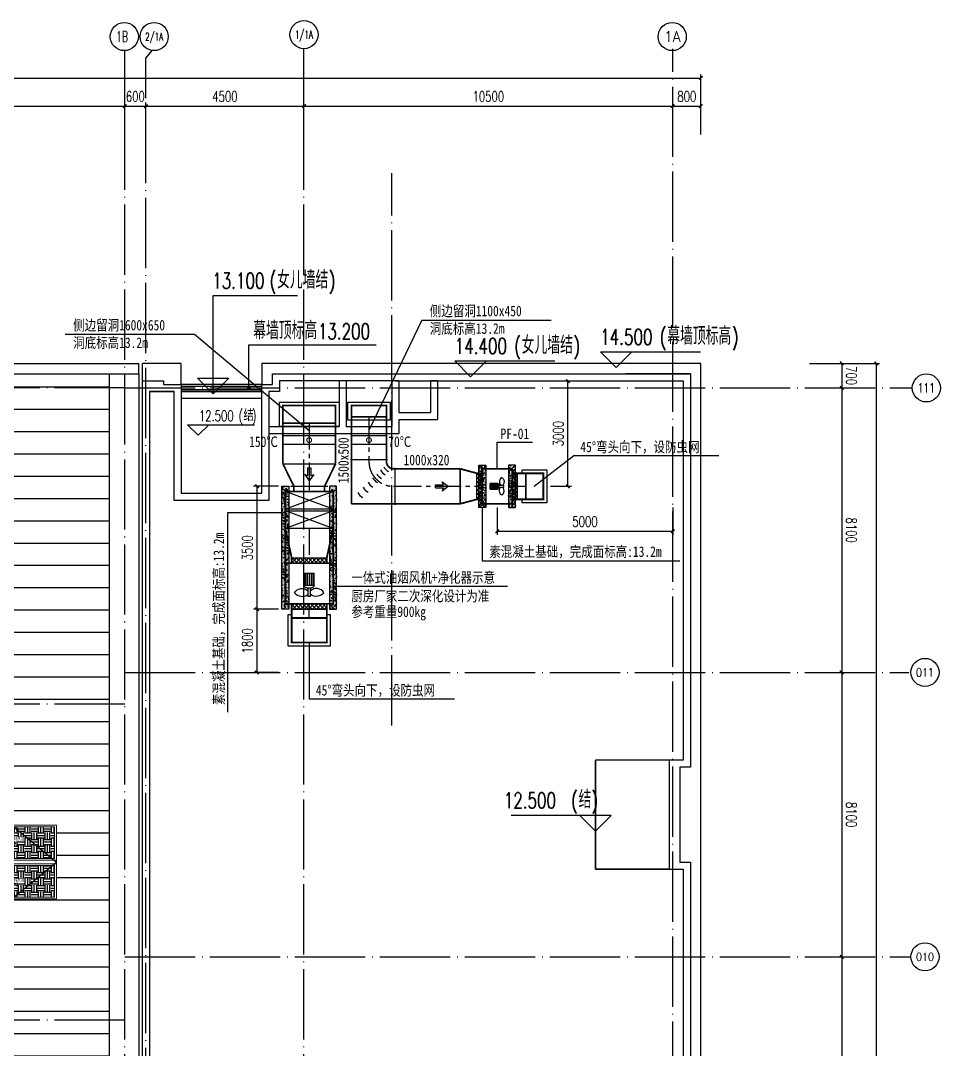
# Model space of a CAD drawing. Extents: x -555607 to 460190, y 498714 to 1664455.
# Drawn here: x 352578 to 378765, y 812984 to 842282 of the extents above; entities that cross this region are included whole.
import ezdxf
from ezdxf.enums import TextEntityAlignment as Align

# ---------------------------------------------------------------- set-up
doc = ezdxf.new("R2010")
doc.units = 0
doc.header["$LTSCALE"] = 1000
doc.header["$MEASUREMENT"] = 0
for name, pattern in [('CENTER2', [1.125, 0.75, -0.125, 0.125, -0.125]), ('DOTE', [2.42, 2, -0.2, 0.02, -0.2]), ('HIDDEN', [9.525, 6.35, -3.175])]:
    doc.linetypes.add(name, pattern=pattern)
doc.layers.get('Defpoints').update_dxf_attribs({"color": 210})
for name, color, linetype in [('A-AXIS-D', 1, 'Continuous'), ('A-AXIS-DOTE', 14, 'DOTE'), ('A-AXIS-SYMB', 3, 'Continuous'), ('A-DRAIN', 142, 'Continuous'), ('A-HATCH-2', 251, 'Continuous'), ('A-LIN-V', 9, 'Continuous'), ('A-SFCE', 30, 'Continuous'), ('A-WINDOW', 8, 'Continuous'), ('AS-COLN', 6, 'Continuous'), ('AS-WALL', 40, 'Continuous'), ('DUCT-暖通风中心线', 5, 'CENTER2'), ('DUCT-暖通风法兰', 2, 'Continuous'), ('DUCT-暖通风管', 7, 'Continuous'), ('DUCT-暖通风管端线', 2, 'Continuous'), ('SPACE', 7, 'Continuous'), ('SPACE_HATCH', 8, 'Continuous'), ('TH_DIM', 3, 'Continuous'), ('参考线', 8, 'Continuous'), ('外框', 1, 'HIDDEN'), ('暖通', 7, 'Continuous')]:
    doc.layers.add(name, color=color, linetype=linetype)
doc.layers.add('成型线', color=3, linetype='Continuous', lineweight=18)
doc.styles.add('-黑体', font='simhei.ttf', dxfattribs={"width": 0.8})
doc.styles.add('_TCH_AXIS', font='COMPLEX', dxfattribs={"bigfont": 'GBCBIG'})
doc.styles.add('_TCH_DIM', font='SIMPLEX', dxfattribs={"bigfont": 'GBCBIG'})
doc.styles.add('_TCH_DIM_T3', font='SIMPLEX', dxfattribs={"width": 0.705882, "bigfont": 'GBCBIG'})
doc.styles.add('_TCH_SPACE', font='SIMPLEX', dxfattribs={"height": 5, "bigfont": 'GBCBIG'})
doc.styles.add('A-DIM_T3', font='SIMPLEX', dxfattribs={"width": 0.705882, "bigfont": 'GBCBIG'})
doc.dimstyles.new('_TCH_ARCH&&100', dxfattribs={"dimtxt": 297.5, "dimasz": 100, "dimexe": 100, "dimexo": 100, "dimgap": 126.25, "dimtad": 1, "dimdec": 0, "dimzin": 0, "dimdsep": 46, "dimtxsty": '_TCH_DIM_T3', "dimblk": 'ARCHTICK', "dimcen": 0.09, "dimclrt": 7, "dimazin": 2, "dimtfac": 1, "dimtdec": 0, "dimtix": 1, "dimtmove": 2, "dimatfit": 3, "dimfxl": 100, "dimtolj": 1, "dimtzin": 0, "dimarcsym": 0})
doc.dimstyles.new('A-DIM&&100', dxfattribs={"dimtxt": 297.5, "dimasz": 100, "dimexe": 100, "dimexo": 100, "dimgap": 126.25, "dimtad": 1, "dimdec": 0, "dimzin": 0, "dimdsep": 46, "dimtxsty": 'A-DIM_T3', "dimblk": 'ARCHTICK', "dimcen": 0.09, "dimclrt": 7, "dimazin": 2, "dimtfac": 1, "dimtdec": 0, "dimtix": 1, "dimtmove": 2, "dimatfit": 3, "dimfxl": 1, "dimtolj": 1, "dimtzin": 0, "dimarcsym": 0})
pattern_1 = [(320, (0, 0), (-18.82564, -215.178055), [22.5, -247.5]), (265, (0, 0), (225.65764, 41.6254), [18, -198]), (10.4514, (-1.57, -17.93), (206.831863, -173.552815), [19.122057, -210.342634]), (316.1842, (60, -5e-14), (-49.655704, -320.172315), [33.75, -371.25]), (6.6356, (55.86, -26.68), (292.23536, -280.39881), [28.68309, -315.5139]), (261.1842, (60, -5e-14), (292.23558, -280.39858), [27, -297]), (291, (45, -30), (-120.785667, -179.072116), [22.5, -247.5]), (236, (45, -30), (217.545014, -72.9946), [18, -198]), (341.4514, (34.93, -44.92), (96.75915, -252.06679), [19.122057, -210.342634]), (307.5, (0, 0), (99.868156, -3.6479566), [0, -195.6, 0, -201, 0, -198.75]), (277.5, (0, 0), (118.323514, -78.920861), [0, -114.6, 0, -191.1, 0, -75.75]), (237.5, (6e-14, 66.9), (-6.7664615, -160.146731), [0, -75, 0, -234, 0, -310.5]), (227.5, (8e-14, 96.9), (30.031495, -174.95585), [0, -97.5, 0, -155.4, 0, -220.5])]
pattern_2 = [(320, (162882.076, 1650445.15), (-6.2752135, -71.7260183), [7.5, -82.5]), (265, (162882.076, 1650445.15), (75.2192134, 13.8751334), [6, -66]), (10.4514, (162881.55, 1650439.17), (68.943954, -57.850938), [6.374019, -70.114211]), (316.1842, (162902.08, 1650445.15), (-16.551901, -106.724105), [11.25, -123.75]), (6.6356, (162900.7, 1650436.26), (97.411787, -93.46627), [9.561029, -105.1713]), (261.1842, (162902.08, 1650445.15), (97.41186, -93.466195), [9, -99]), (291, (162897.076, 1650435.15), (-40.261889, -59.6907052), [7.5, -82.5]), (236, (162897.076, 1650435.15), (72.5150045, -24.331533), [6, -66]), (341.4514, (162893.72, 1650430.176), (32.2530497, -84.022263), [6.374019, -70.114211]), (307.5, (162882.076, 1650445.15), (33.2893854, -1.2159855), [0, -65.2, 0, -67, 0, -66.25]), (277.5, (162882.076, 1650445.15), (39.4411712, -26.3069537), [0, -38.2, 0, -63.7, 0, -25.25]), (237.5, (162882.076, 1650467.45), (-2.2554872, -53.3822436), [0, -25, 0, -78, 0, -103.5]), (227.5, (162882.076, 1650477.45), (10.0104982, -58.318617), [0, -32.5, 0, -51.8, 0, -73.5])]
pattern_3 = [(225, (262663.62, 1118976.54), (-56.1266, 56.1266), []), (135, (262663.62, 1118976.54), (56.1266, 56.1266), [])]
pattern_4 = [(320, (157787.455, 1649845.08), (-6.2752135, -71.7260183), [7.5, -82.5]), (265, (157787.455, 1649845.08), (75.2192134, 13.8751334), [6, -66]), (10.4514, (157786.93, 1649839.104), (68.943954, -57.850938), [6.374019, -70.114211]), (316.1842, (157807.455, 1649845.08), (-16.551901, -106.724105), [11.25, -123.75]), (6.6356, (157806.08, 1649836.19), (97.411787, -93.46627), [9.561029, -105.1713]), (261.1842, (157807.45, 1649845.08), (97.41186, -93.466195), [9, -99]), (291, (157802.455, 1649835.08), (-40.261889, -59.6907052), [7.5, -82.5]), (236, (157802.455, 1649835.08), (72.5150045, -24.331533), [6, -66]), (341.4514, (157799.1, 1649830.11), (32.2530497, -84.022263), [6.374019, -70.114211]), (307.5, (157787.455, 1649845.08), (33.2893854, -1.2159855), [0, -65.2, 0, -67, 0, -66.25]), (277.5, (157787.455, 1649845.08), (39.4411712, -26.3069537), [0, -38.2, 0, -63.7, 0, -25.25]), (237.5, (157787.455, 1649867.38), (-2.2554872, -53.3822436), [0, -25, 0, -78, 0, -103.5]), (227.5, (157787.455, 1649877.38), (10.0104982, -58.318617), [0, -32.5, 0, -51.8, 0, -73.5])]
pattern_5 = [(0, (0, 0), (187.5, 187.5), [187.5, -187.5]), (0, (0, 70.31), (187.5, 187.5), [187.5, -187.5]), (0, (0, 140.62), (187.5, 187.5), [187.5, -187.5]), (90, (23.44, 164.06), (-187.5, 187.5), [187.5, -187.5]), (90, (93.75, 164.06), (-187.5, 187.5), [187.5, -187.5]), (90, (164.06, 164.06), (-187.5, 187.5), [187.5, -187.5])]

# ---------------------------------------------------------------- blocks, each defined once
blk = doc.blocks.new('_ArchTick')
at = {"color": 0, "linetype": 'ByBlock', "const_width": 0.4}
blk.add_lwpolyline([(-0.5, -0.5), (0.5, 0.5)], dxfattribs=at)
blk = doc.blocks.new('*D483')
at = {"layer": 'A-AXIS-D', "color": 0, "lineweight": -2, "transparency": 16777216}
for p, q in [((339046, 839040), (339046, 839947)), ((339046, 839847), (355546, 839847)), ((355546, 839040), (355546, 839947))]:
    blk.add_line(p, q, dxfattribs=at)
at = {"layer": 'Defpoints', "color": 0, "transparency": 16777216}
for p in [(355546, 839847), (339046, 838940), (355546, 838940)]:
    blk.add_point(p, dxfattribs=at)
at = {"layer": 'A-AXIS-D', "color": 0, "lineweight": -2, "transparency": 16777216, "xscale": 100, "yscale": 100, "zscale": 100, "rotation": 180}
blk.add_blockref('_ArchTick', (339046, 839847), dxfattribs=at)
at = {"layer": 'A-AXIS-D', "color": 0, "lineweight": -2, "transparency": 16777216, "xscale": 100, "yscale": 100, "zscale": 100}
blk.add_blockref('_ArchTick', (355546, 839847), dxfattribs=at)
at = {"layer": 'A-AXIS-D', "color": 7, "transparency": 16777216, "insert": (347296, 840122), "char_height": 297.5, "attachment_point": 5, "style": '_TCH_DIM_T3'}
blk.add_mtext('\\A1;16500', dxfattribs=at)
blk = doc.blocks.new('*D484')
at = {"layer": 'A-AXIS-D', "color": 0, "lineweight": -2, "transparency": 16777216}
for p, q in [((355546, 839040), (355546, 839947)), ((355546, 839847), (356146, 839847)), ((356146, 839040), (356146, 839947))]:
    blk.add_line(p, q, dxfattribs=at)
at = {"layer": 'Defpoints', "color": 0, "transparency": 16777216}
for p in [(356146, 839847), (355546, 838940), (356146, 838940)]:
    blk.add_point(p, dxfattribs=at)
at = {"layer": 'A-AXIS-D', "color": 0, "lineweight": -2, "transparency": 16777216, "xscale": 100, "yscale": 100, "zscale": 100, "rotation": 180}
blk.add_blockref('_ArchTick', (355546, 839847), dxfattribs=at)
at = {"layer": 'A-AXIS-D', "color": 0, "lineweight": -2, "transparency": 16777216, "xscale": 100, "yscale": 100, "zscale": 100}
blk.add_blockref('_ArchTick', (356146, 839847), dxfattribs=at)
at = {"layer": 'A-AXIS-D', "color": 7, "transparency": 16777216, "insert": (355846, 840122), "char_height": 297.5, "attachment_point": 5, "style": '_TCH_DIM_T3'}
blk.add_mtext('\\A1;600', dxfattribs=at)
blk = doc.blocks.new('*D485')
at = {"layer": 'A-AXIS-D', "color": 0, "lineweight": -2, "transparency": 16777216}
for p, q in [((356146, 839040), (356146, 839947)), ((356146, 839847), (360646, 839847)), ((360646, 839040), (360646, 839947))]:
    blk.add_line(p, q, dxfattribs=at)
at = {"layer": 'Defpoints', "color": 0, "transparency": 16777216}
for p in [(360646, 839847), (356146, 838940), (360646, 838940)]:
    blk.add_point(p, dxfattribs=at)
at = {"layer": 'A-AXIS-D', "color": 0, "lineweight": -2, "transparency": 16777216, "xscale": 100, "yscale": 100, "zscale": 100, "rotation": 180}
blk.add_blockref('_ArchTick', (356146, 839847), dxfattribs=at)
at = {"layer": 'A-AXIS-D', "color": 0, "lineweight": -2, "transparency": 16777216, "xscale": 100, "yscale": 100, "zscale": 100}
blk.add_blockref('_ArchTick', (360646, 839847), dxfattribs=at)
at = {"layer": 'A-AXIS-D', "color": 7, "transparency": 16777216, "insert": (358396, 840122), "char_height": 297.5, "attachment_point": 5, "style": '_TCH_DIM_T3'}
blk.add_mtext('\\A1;4500', dxfattribs=at)
blk = doc.blocks.new('*D486')
at = {"layer": 'A-AXIS-D', "color": 0, "lineweight": -2, "transparency": 16777216}
for p, q in [((360646, 839040), (360646, 839947)), ((360646, 839847), (371146, 839847)), ((371146, 839040), (371146, 839947))]:
    blk.add_line(p, q, dxfattribs=at)
at = {"layer": 'Defpoints', "color": 0, "transparency": 16777216}
for p in [(371146, 839847), (360646, 838940), (371146, 838940)]:
    blk.add_point(p, dxfattribs=at)
at = {"layer": 'A-AXIS-D', "color": 0, "lineweight": -2, "transparency": 16777216, "xscale": 100, "yscale": 100, "zscale": 100, "rotation": 180}
blk.add_blockref('_ArchTick', (360646, 839847), dxfattribs=at)
at = {"layer": 'A-AXIS-D', "color": 0, "lineweight": -2, "transparency": 16777216, "xscale": 100, "yscale": 100, "zscale": 100}
blk.add_blockref('_ArchTick', (371146, 839847), dxfattribs=at)
at = {"layer": 'A-AXIS-D', "color": 7, "transparency": 16777216, "insert": (365896, 840122), "char_height": 297.5, "attachment_point": 5, "style": '_TCH_DIM_T3'}
blk.add_mtext('\\A1;10500', dxfattribs=at)
blk = doc.blocks.new('*D487')
at = {"layer": 'A-AXIS-D', "color": 0, "lineweight": -2, "transparency": 16777216}
for p, q in [((371146, 839040), (371146, 839947)), ((371146, 839847), (371946, 839847)), ((371946, 839040), (371946, 839947))]:
    blk.add_line(p, q, dxfattribs=at)
at = {"layer": 'Defpoints', "color": 0, "transparency": 16777216}
for p in [(371946, 839847), (371146, 838940), (371946, 838940)]:
    blk.add_point(p, dxfattribs=at)
at = {"layer": 'A-AXIS-D', "color": 0, "lineweight": -2, "transparency": 16777216, "xscale": 100, "yscale": 100, "zscale": 100, "rotation": 180}
blk.add_blockref('_ArchTick', (371146, 839847), dxfattribs=at)
at = {"layer": 'A-AXIS-D', "color": 0, "lineweight": -2, "transparency": 16777216, "xscale": 100, "yscale": 100, "zscale": 100}
blk.add_blockref('_ArchTick', (371946, 839847), dxfattribs=at)
at = {"layer": 'A-AXIS-D', "color": 7, "transparency": 16777216, "insert": (371546, 840122), "char_height": 297.5, "attachment_point": 5, "style": '_TCH_DIM_T3'}
blk.add_mtext('\\A1;800', dxfattribs=at)
blk = doc.blocks.new('*D369')
at = {"layer": 'A-AXIS-D', "color": 0, "lineweight": -2, "transparency": 16777216}
for p, q in [((375040, 832520), (376056, 832520)), ((375956, 832520), (375956, 831820)), ((375040, 831820), (376056, 831820))]:
    blk.add_line(p, q, dxfattribs=at)
at = {"layer": 'Defpoints', "color": 0, "transparency": 16777216}
for p in [(374940, 832520), (374940, 831820), (375956, 831820)]:
    blk.add_point(p, dxfattribs=at)
at = {"layer": 'A-AXIS-D', "color": 0, "lineweight": -2, "transparency": 16777216, "xscale": 100, "yscale": 100, "zscale": 100}
for p, rotation in [((375956, 832520), 90), ((375956, 831820), 270)]:
    blk.add_blockref('_ArchTick', p, dxfattribs=dict(at, rotation=rotation))
at = {"layer": 'A-AXIS-D', "color": 7, "transparency": 16777216, "insert": (376231, 832170), "char_height": 297.5, "attachment_point": 5, "rotation": 270, "style": 'A-DIM_T3'}
blk.add_mtext('\\A1;700', dxfattribs=at)
blk = doc.blocks.new('*D370')
at = {"layer": 'A-AXIS-D', "color": 0, "lineweight": -2, "transparency": 16777216}
for p, q in [((375040, 831820), (376056, 831820)), ((375956, 831820), (375956, 823720)), ((375040, 823720), (376056, 823720))]:
    blk.add_line(p, q, dxfattribs=at)
at = {"layer": 'Defpoints', "color": 0, "transparency": 16777216}
for p in [(374940, 831820), (374940, 823720), (375956, 823720)]:
    blk.add_point(p, dxfattribs=at)
at = {"layer": 'A-AXIS-D', "color": 0, "lineweight": -2, "transparency": 16777216, "xscale": 100, "yscale": 100, "zscale": 100}
for p, rotation in [((375956, 831820), 90), ((375956, 823720), 270)]:
    blk.add_blockref('_ArchTick', p, dxfattribs=dict(at, rotation=rotation))
at = {"layer": 'A-AXIS-D', "color": 7, "transparency": 16777216, "insert": (376231, 827770), "char_height": 297.5, "attachment_point": 5, "rotation": 270, "style": 'A-DIM_T3'}
blk.add_mtext('\\A1;8100', dxfattribs=at)
blk = doc.blocks.new('*D371')
at = {"layer": 'A-AXIS-D', "color": 0, "lineweight": -2, "transparency": 16777216}
for p, q in [((375040, 823720), (376056, 823720)), ((375956, 823720), (375956, 815620)), ((375040, 815620), (376056, 815620))]:
    blk.add_line(p, q, dxfattribs=at)
at = {"layer": 'Defpoints', "color": 0, "transparency": 16777216}
for p in [(374940, 823720), (374940, 815620), (375956, 815620)]:
    blk.add_point(p, dxfattribs=at)
at = {"layer": 'A-AXIS-D', "color": 0, "lineweight": -2, "transparency": 16777216, "xscale": 100, "yscale": 100, "zscale": 100}
for p, rotation in [((375956, 823720), 90), ((375956, 815620), 270)]:
    blk.add_blockref('_ArchTick', p, dxfattribs=dict(at, rotation=rotation))
at = {"layer": 'A-AXIS-D', "color": 7, "transparency": 16777216, "insert": (376231, 819670), "char_height": 297.5, "attachment_point": 5, "rotation": 270, "style": 'A-DIM_T3'}
blk.add_mtext('\\A1;8100', dxfattribs=at)
blk = doc.blocks.new('*D372')
at = {"layer": 'A-AXIS-D', "color": 0, "lineweight": -2, "transparency": 16777216}
for p, q in [((375040, 815620), (376056, 815620)), ((375956, 815620), (375956, 807520)), ((375040, 807520), (376056, 807520))]:
    blk.add_line(p, q, dxfattribs=at)
at = {"layer": 'Defpoints', "color": 0, "transparency": 16777216}
for p in [(374940, 815620), (374940, 807520), (375956, 807520)]:
    blk.add_point(p, dxfattribs=at)
at = {"layer": 'A-AXIS-D', "color": 0, "lineweight": -2, "transparency": 16777216, "xscale": 100, "yscale": 100, "zscale": 100}
for p, rotation in [((375956, 815620), 90), ((375956, 807520), 270)]:
    blk.add_blockref('_ArchTick', p, dxfattribs=dict(at, rotation=rotation))
at = {"layer": 'A-AXIS-D', "color": 7, "transparency": 16777216, "insert": (376231, 811570), "char_height": 297.5, "attachment_point": 5, "rotation": 270, "style": 'A-DIM_T3'}
blk.add_mtext('\\A1;8100', dxfattribs=at)
blk = doc.blocks.new('*D376')
at = {"layer": 'A-AXIS-D', "color": 0, "lineweight": -2, "transparency": 16777216}
for p, q in [((245446, 839140), (245446, 840747)), ((245446, 840647), (371946, 840647)), ((371946, 839140), (371946, 840747))]:
    blk.add_line(p, q, dxfattribs=at)
at = {"layer": 'Defpoints', "color": 0, "transparency": 16777216}
for p in [(371946, 840647), (245446, 839040), (371946, 839040)]:
    blk.add_point(p, dxfattribs=at)
at = {"layer": 'A-AXIS-D', "color": 0, "lineweight": -2, "transparency": 16777216, "xscale": 100, "yscale": 100, "zscale": 100, "rotation": 180}
blk.add_blockref('_ArchTick', (245446, 840647), dxfattribs=at)
at = {"layer": 'A-AXIS-D', "color": 0, "lineweight": -2, "transparency": 16777216, "xscale": 100, "yscale": 100, "zscale": 100}
blk.add_blockref('_ArchTick', (371946, 840647), dxfattribs=at)
at = {"layer": 'A-AXIS-D', "color": 7, "transparency": 16777216, "insert": (308696, 840922), "char_height": 297.5, "attachment_point": 5, "style": '_TCH_DIM_T3'}
blk.add_mtext('\\A1;126500', dxfattribs=at)
blk = doc.blocks.new('*D378')
at = {"layer": 'A-AXIS-D', "color": 0, "lineweight": -2, "transparency": 16777216}
for p, q in [((375140, 832520), (377035, 832520)), ((376935, 832520), (376935, 741120)), ((375140, 741120), (377035, 741120))]:
    blk.add_line(p, q, dxfattribs=at)
at = {"layer": 'Defpoints', "color": 0, "transparency": 16777216}
for p in [(375040, 832520), (375040, 741120), (376935, 741120)]:
    blk.add_point(p, dxfattribs=at)
at = {"layer": 'A-AXIS-D', "color": 0, "lineweight": -2, "transparency": 16777216, "xscale": 100, "yscale": 100, "zscale": 100}
for p, rotation in [((376935, 832520), 90), ((376935, 741120), 270)]:
    blk.add_blockref('_ArchTick', p, dxfattribs=dict(at, rotation=rotation))
at = {"layer": 'A-AXIS-D', "color": 7, "transparency": 16777216, "insert": (377210, 786820), "char_height": 297.5, "attachment_point": 5, "rotation": 270, "style": '_TCH_DIM_T3'}
blk.add_mtext('\\A1;91400', dxfattribs=at)
blk = doc.blocks.new('*D504')
at = {"layer": 'Defpoints', "color": 0, "transparency": 16777216}
for p in [(359310, 829020), (360016, 829020), (360016, 825520)]:
    blk.add_point(p, dxfattribs=at)
at = {"layer": 'TH_DIM', "color": 0, "lineweight": -2, "transparency": 16777216}
for p, q in [((359916, 829020), (359210, 829020)), ((359310, 825520), (359310, 829020)), ((359916, 825520), (359210, 825520))]:
    blk.add_line(p, q, dxfattribs=at)
at = {"layer": 'TH_DIM', "color": 0, "lineweight": -2, "transparency": 16777216, "xscale": 100, "yscale": 100, "zscale": 100}
for p, rotation in [((359310, 829020), 90), ((359310, 825520), 270)]:
    blk.add_blockref('_ArchTick', p, dxfattribs=dict(at, rotation=rotation))
at = {"layer": 'TH_DIM', "color": 7, "transparency": 16777216, "insert": (359035, 827270), "char_height": 297.5, "attachment_point": 5, "rotation": 90, "style": '_TCH_DIM_T3'}
blk.add_mtext('\\A1;3500', dxfattribs=at)
blk = doc.blocks.new('*D505')
at = {"layer": 'Defpoints', "color": 0, "transparency": 16777216}
for p in [(359310, 825520), (360016, 825520), (360016, 823720)]:
    blk.add_point(p, dxfattribs=at)
at = {"layer": 'TH_DIM', "color": 0, "lineweight": -2, "transparency": 16777216}
for p, q in [((359916, 825520), (359210, 825520)), ((359310, 823720), (359310, 825520)), ((359916, 823720), (359210, 823720))]:
    blk.add_line(p, q, dxfattribs=at)
at = {"layer": 'TH_DIM', "color": 0, "lineweight": -2, "transparency": 16777216, "xscale": 100, "yscale": 100, "zscale": 100}
for p, rotation in [((359310, 825520), 90), ((359310, 823720), 270)]:
    blk.add_blockref('_ArchTick', p, dxfattribs=dict(at, rotation=rotation))
at = {"layer": 'TH_DIM', "color": 7, "transparency": 16777216, "insert": (359035, 824620), "char_height": 297.5, "attachment_point": 5, "rotation": 90, "style": '_TCH_DIM_T3'}
blk.add_mtext('\\A1;1800', dxfattribs=at)
blk = doc.blocks.new('*D520')
at = {"layer": 'Defpoints', "color": 0, "transparency": 16777216}
for p in [(366145, 828520), (371146, 828520), (371146, 827740)]:
    blk.add_point(p, dxfattribs=at)
at = {"layer": 'TH_DIM', "color": 0, "lineweight": -2, "transparency": 16777216}
for p, q in [((366145, 828420), (366145, 827640)), ((371146, 828420), (371146, 827640)), ((366145, 827740), (371146, 827740))]:
    blk.add_line(p, q, dxfattribs=at)
at = {"layer": 'TH_DIM', "color": 0, "lineweight": -2, "transparency": 16777216, "xscale": 100, "yscale": 100, "zscale": 100, "rotation": 180}
blk.add_blockref('_ArchTick', (366145, 827740), dxfattribs=at)
at = {"layer": 'TH_DIM', "color": 0, "lineweight": -2, "transparency": 16777216, "xscale": 100, "yscale": 100, "zscale": 100}
blk.add_blockref('_ArchTick', (371146, 827740), dxfattribs=at)
at = {"layer": 'TH_DIM', "color": 7, "transparency": 16777216, "insert": (368646, 828015), "char_height": 297.5, "attachment_point": 5, "style": '_TCH_DIM_T3'}
blk.add_mtext('\\A1;5000', dxfattribs=at)
blk = doc.blocks.new('*D521')
at = {"layer": 'Defpoints', "color": 0, "transparency": 16777216}
for p in [(367560, 832020), (368160, 832020), (367560, 829020)]:
    blk.add_point(p, dxfattribs=at)
at = {"layer": 'TH_DIM', "color": 0, "lineweight": -2, "transparency": 16777216}
for p, q in [((367660, 832020), (368260, 832020)), ((368160, 829020), (368160, 832020)), ((367660, 829020), (368260, 829020))]:
    blk.add_line(p, q, dxfattribs=at)
at = {"layer": 'TH_DIM', "color": 0, "lineweight": -2, "transparency": 16777216, "xscale": 100, "yscale": 100, "zscale": 100}
for p, rotation in [((368160, 832020), 90), ((368160, 829020), 270)]:
    blk.add_blockref('_ArchTick', p, dxfattribs=dict(at, rotation=rotation))
at = {"layer": 'TH_DIM', "color": 7, "transparency": 16777216, "insert": (367885, 830520), "char_height": 297.5, "attachment_point": 5, "rotation": 90, "style": '_TCH_DIM_T3'}
blk.add_mtext('\\A1;3000', dxfattribs=at)
blk = doc.blocks.new('44')
blk.add_wipeout([(277446, 745270), (279946, 745270), (279946, 747370), (277446, 747370)]).dxf.layer = '参考线'
at = {"layer": 'SPACE_HATCH'}
h = blk.add_hatch(dxfattribs=at)
h.set_pattern_fill('土壤', color=250, scale=50, style=0)
h.set_pattern_definition(pattern_5)
h.paths.add_polyline_path([(277496, 746420), (279896, 746420), (279896, 747320), (277496, 747320)])
h.paths.add_polyline_path([(278352, 746904), (279057, 746904), (279057, 747034), (278352, 747034)])
h.paths.add_polyline_path([(278591, 746811), (278817, 746811), (278817, 746895), (278591, 746895)])
h = blk.add_hatch(dxfattribs=at)
h.set_pattern_fill('土壤', color=250, scale=50, style=0)
h.set_pattern_definition(pattern_5)
h.paths.add_polyline_path([(277496, 746220), (279896, 746220), (279896, 745320), (277496, 745320)])
h.paths.add_polyline_path([(278352, 745724), (279057, 745724), (279057, 745854), (278352, 745854)])
h.paths.add_polyline_path([(278591, 745631), (278817, 745631), (278817, 745715), (278591, 745715)])
at = {"layer": '外框', "color": 250}
for points in [[(279946, 746320), (278658, 747320), (277446, 746320)], [(279896, 746220), (278658, 745320), (277446, 746320)]]:
    blk.add_lwpolyline(points, dxfattribs=at)
at = {"layer": '成型线', "color": 8}
for p, q in [((279946, 745270), (279946, 747370)), ((277446, 746370), (279946, 746370)), ((277446, 746270), (279946, 746270)), ((277496, 746420), (279896, 746420)), ((277496, 746220), (279896, 746220))]:
    blk.add_line(p, q, dxfattribs=at)
for points in [[(279946, 745270), (277446, 745270), (277446, 747370), (279946, 747370)], [(277496, 746420), (277496, 747320), (279896, 747320), (279896, 746420)], [(279896, 746220), (279896, 745320), (277496, 745320), (277496, 746220)]]:
    blk.add_lwpolyline(points, dxfattribs=at)
at = {"layer": 'SPACE', "color": 250, "style": '_TCH_SPACE'}
for p in [(278365, 746930), (278365, 745750)]:
    blk.add_text('自然排烟窗，有效面积', height=96.5, dxfattribs=at).set_placement(p)
at = {"layer": 'SPACE', "color": 250, "style": '_TCH_SPACE', "width": 0.705882}
for s, height, p in [('2.16m', 59.5, (278600, 746828)), ('2', 29.8, (278792, 746863)), ('2.16m', 59.5, (278600, 745648)), ('2', 29.8, (278792, 745683))]:
    blk.add_text(s, height=height, dxfattribs=at).set_placement(p)
blk = doc.blocks.new('nr3453464')
at = {"layer": 'A-LIN-V'}
blk.add_blockref('44', (14050, 72000), dxfattribs=at)
at = {"layer": 'A-LIN-V', "xscale": -0.9999999999999998}
blk.add_blockref('44', (581542, 72000), dxfattribs=at)
blk = doc.blocks.new('242343243')
at = {"layer": 'A-WINDOW'}
blk.add_blockref('nr3453464', (49500, 0), dxfattribs=at)

msp = doc.modelspace()

# ---------------------------------------------------------------- hatches: boundary and pattern name
at = {"layer": 'A-HATCH-2'}
h = msp.add_hatch(dxfattribs=at)
h.set_pattern_fill('ANSI31', color=250, scale=400, angle=135)
h.set_pattern_definition([(180, (0, 0), (-6e-14, -635), [])])
h.paths.add_polyline_path([(355095.8, 832220), (347295.8, 832220), (347295.8, 830430), (347350.6, 746374.3), (347295.8, 741420), (355095.8, 741420)])
h = msp.add_hatch(dxfattribs=at)
h.set_pattern_fill('混凝土', color=250, scale=30, angle=-90)
h.set_pattern_definition(pattern_1)
h.paths.add_polyline_path([(365820.4, 829620), (365620.4, 829620), (365620.4, 828420), (365820.4, 828420)])
h = msp.add_hatch(dxfattribs=at)
h.set_pattern_fill('混凝土', color=250, scale=30, angle=-90)
h.set_pattern_definition(pattern_1)
h.paths.add_polyline_path([(366470.4, 828420), (366670.4, 828420), (366670.4, 829620), (366470.4, 829620)])
h = msp.add_hatch(dxfattribs=at)
h.set_pattern_fill('混凝土', color=250, scale=30, angle=-90)
h.set_pattern_definition(pattern_1)
h.paths.add_polyline_path([(360215.8, 829019.9), (360015.8, 829019.9), (360015.8, 825519.9), (360215.8, 825519.9)])
h = msp.add_hatch(dxfattribs=at)
h.set_pattern_fill('混凝土', color=250, scale=30, angle=-90)
h.set_pattern_definition(pattern_1)
h.paths.add_polyline_path([(361375.8, 825519.9), (361575.8, 825519.9), (361575.8, 829019.9), (361375.8, 829019.9)])
at = {"layer": '暖通'}
h = msp.add_hatch(dxfattribs=at)
h.set_pattern_fill('混凝土', color=8, scale=10, angle=-90)
h.set_pattern_definition(pattern_2)
h.paths.add_polyline_path([(365820.4, 829620), (365620.4, 829620), (365620.4, 828420), (365820.4, 828420)])
h = msp.add_hatch(dxfattribs=at)
h.set_pattern_fill('混凝土', color=8, scale=10, angle=-90)
h.set_pattern_definition(pattern_2)
h.paths.add_polyline_path([(366470.4, 828420), (366670.4, 828420), (366670.4, 829620), (366470.4, 829620)])
h = msp.add_hatch(dxfattribs=at)
h.set_pattern_fill('ANSI37', scale=50, angle=-90, style=0)
h.set_pattern_definition(pattern_3)
h.paths.add_polyline_path([(365570.4, 829390), (365720.4, 829390), (365720.4, 828650), (365570.4, 828650)])
h = msp.add_hatch(dxfattribs=at)
h.set_pattern_fill('ANSI37', scale=50, angle=-90, style=0)
h.set_pattern_definition(pattern_3)
h.paths.add_polyline_path([(366720.4, 829390), (366570.4, 829390), (366570.4, 828650), (366720.4, 828650)])
h = msp.add_hatch(dxfattribs=at)
h.set_pattern_fill('混凝土', color=8, scale=10, angle=-90)
h.set_pattern_definition(pattern_4)
h.paths.add_polyline_path([(360215.8, 829019.9), (360015.8, 829019.9), (360015.8, 825519.9), (360215.8, 825519.9)])
h = msp.add_hatch(dxfattribs=at)
h.set_pattern_fill('混凝土', color=8, scale=10, angle=-90)
h.set_pattern_definition(pattern_4)
h.paths.add_polyline_path([(361375.8, 825519.9), (361575.8, 825519.9), (361575.8, 829019.9), (361375.8, 829019.9)])
h = msp.add_hatch(dxfattribs=at)
h.set_pattern_fill('饰面砖', scale=16.117864, angle=810, style=0)
h.set_pattern_definition([(360, (-505093.618, 2014556.97), (4e-14, 32.23572775), [])])
h.paths.add_polyline_path([(365947.8, 829102.5), (365947.8, 828935.2), (366153.8, 828935.2), (366153.8, 829102.5)])
h = msp.add_hatch(dxfattribs=at)
h.set_pattern_fill('ANSI37', scale=50, style=0)
h.set_pattern_definition([(315, (70709.28, 723927.64), (-56.1266, -56.1266), []), (225, (70709.28, 723927.64), (-56.1266, 56.1266), [])])
h.paths.add_polyline_path([(360295.8, 826834.5), (360295.8, 826984.5), (361295.8, 826984.5), (361295.8, 826834.5)])
h = msp.add_hatch(dxfattribs=at)
h.set_pattern_fill('饰面砖', scale=26.863106, angle=720, style=0)
h.set_pattern_definition([(270, (2336690.766, 2278280.02), (53.7262129, -7e-14), [])])
h.paths.add_polyline_path([(360933.4, 826544.3), (360654.5, 826544.3), (360654.5, 826201), (360933.4, 826201)])
h = msp.add_hatch(dxfattribs=at)
h.set_pattern_fill('ANSI37', scale=50, style=0)
h.set_pattern_definition([(315, (70709.28, 724263.114), (-56.1266, -56.1266), []), (225, (70709.28, 724263.114), (-56.1266, 56.1266), [])])
h.paths.add_polyline_path([(360295.8, 825669.9), (360295.8, 825519.9), (361295.8, 825519.9), (361295.8, 825669.9)])

# ---------------------------------------------------------------- linework, layer by layer
at = {"layer": 'A-AXIS-D'}
for centre in [(355530.9, 841826.1), (356380.9, 841826.1), (360645.8, 841882.3), (371130.9, 841826.1), (378365.1, 831821.1), (378325.1, 823721.1), (378325.1, 815621.1)]:
    msp.add_circle(centre, 400, dxfattribs=at)
at = {"layer": 'A-AXIS-DOTE', "color": 250}
for p, q in [((360645.8, 735826.1), (360645.8, 841482.3)), ((371145.8, 540740), (371145.8, 841482.3)), ((355545.8, 735826.1), (355545.8, 841426.4)), ((356315.3, 841431.6), (356145.8, 841220)), ((356145.8, 736010), (356145.8, 841220)), ((363145.8, 822210), (363145.8, 837940)), ((355545.8, 831820), (237953.6, 831820)), ((355545.8, 831820), (377965.1, 831820)), ((355545.8, 823720), (377870.2, 823720)), ((355545.8, 822820), (237953.6, 822820)), ((355545.8, 815620), (377925.1, 815620)), ((355545.8, 813820), (237953.6, 813820))]:
    msp.add_line(p, q, dxfattribs=at)
at = {"layer": 'A-AXIS-SYMB', "color": 8}
for p, q in [((358060, 831650), (358060, 834450)), ((358060, 834450), (360460, 834450)), ((359080, 831820), (359080, 833050)), ((359080, 833050), (362700, 833050)), ((369533.3, 832400), (369083.3, 832850)), ((369083.3, 832850), (371933.3, 832850)), ((369533.3, 832400), (369983.3, 832850)), ((365390, 832140), (364940, 832590)), ((364940, 832590), (367790, 832590)), ((365390, 832140), (365840, 832590)), ((358060, 831650), (357610, 832100)), ((357610, 832100), (358510, 832100)), ((358060, 831650), (358510, 832100)), ((357633.6, 830471.8), (357333.6, 830771.8)), ((357333.6, 830771.8), (359233.6, 830771.8)), ((357633.6, 830471.8), (357933.6, 830771.8)), ((369395.8, 819650), (366545.8, 819650)), ((368945.8, 819200), (368495.8, 819650)), ((368945.8, 819200), (369395.8, 819650))]:
    msp.add_line(p, q, dxfattribs=at)
at = {"layer": 'A-AXIS-SYMB', "color": 8, "const_width": 60}
msp.add_lwpolyline([(359080, 831790, 1), (359080, 831850, 1)], format="xyb", close=True, dxfattribs=at)
at = {"layer": 'A-DRAIN'}
msp.add_lwpolyline([(356045.8, 741120), (357145.8, 741120), (357145.8, 741720), (359445.8, 741720), (359445.8, 741120), (371945.8, 741120), (371945.8, 832520), (359445.8, 832520), (359445.8, 831920), (357145.8, 831920), (357145.8, 832520), (356045.8, 832520)], dxfattribs=at)
at = {"layer": 'A-LIN-V', "color": 8}
for p, q in [((368945.8, 818120), (368945.8, 821220)), ((371045.8, 821220), (368945.8, 821220)), ((371045.8, 818120), (368945.8, 818120))]:
    msp.add_line(p, q, dxfattribs=at)
msp.add_lwpolyline([(355095.8, 832220), (355095.8, 741420)], dxfattribs=at)
at = {"layer": 'A-SFCE', "color": 8}
for p, q in [((355945.8, 832220), (355945.8, 832520)), ((269102, 832220), (355945.8, 832220)), ((371645.8, 832220), (369810, 832220)), ((356245.8, 831720), (356945.8, 831720))]:
    msp.add_line(p, q, dxfattribs=at)
for points in [[(246045.9, 759320), (245445.8, 759320), (245445.8, 760283.3), (268883.9, 832520), (355945.8, 832520)], [(355945.8, 832220), (355945.8, 741520)], [(356045.8, 741720), (356045.8, 832020), (356645.8, 832020), (356645.8, 831920), (357145.8, 831920), (357145.8, 828820), (359445.8, 828820), (359445.8, 831920), (359745.8, 831920), (359745.8, 832220), (371645.8, 832220), (371645.8, 821020), (371345.8, 821020), (371345.8, 818320), (371645.8, 818320), (371645.8, 782920)], [(363245.8, 832020), (359945.8, 832020), (359945.8, 831720), (359645.8, 831720), (359645.8, 828620), (356945.8, 828620), (356945.8, 831720), (356645.8, 831720), (356645.8, 831720), (356245.8, 831720), (356245.8, 792620)], [(363245.8, 832020), (371445.8, 832020), (371445.8, 821220), (371045.8, 821220), (371045.8, 818120), (371445.8, 818120), (371445.8, 783120), (371045.8, 783120), (371045.8, 774320), (371445.8, 774320), (371445.8, 741620), (359745.8, 741620), (359745.8, 741920), (359645.8, 741920), (359645.8, 744570), (356945.8, 744570), (356945.8, 741920), (356645.8, 741920), (356645.8, 741920), (356245.8, 741920), (356245.8, 749670)], [(371445.8, 832020), (371445.8, 821220), (368945.8, 821220), (368945.8, 818120), (371445.8, 818120), (371445.8, 783120), (368945.8, 783120), (368945.8, 774320), (371445.8, 774320), (371445.8, 741620)], [(359445.8, 831520), (357145.8, 831520)], [(359445.8, 831720), (357153.6, 831720)]]:
    msp.add_lwpolyline(points, dxfattribs=at)
at = {"layer": 'A-WINDOW'}
for p, q in [((356045.8, 832020), (356045.8, 832520)), ((359445.8, 831920), (357145.8, 831920)), ((359445.8, 831860), (357145.8, 831860)), ((357145.8, 831780), (359445.8, 831780)), ((357145.8, 831720), (359445.8, 831720))]:
    msp.add_line(p, q, dxfattribs=at)
at = {"layer": 'AS-COLN'}
for points in [[(365820.4, 829620), (365820.4, 828420), (365620.4, 828420), (365620.4, 829620)], [(366470.4, 829620), (366470.4, 828420), (366670.4, 828420), (366670.4, 829620)], [(360215.8, 829019.9), (360215.8, 825519.9), (360015.8, 825519.9), (360015.8, 829019.9)], [(361375.8, 829019.9), (361375.8, 825519.9), (361575.8, 825519.9), (361575.8, 829019.9)]]:
    msp.add_lwpolyline(points, close=True, dxfattribs=at)
at = {"layer": 'AS-WALL'}
for p, q in [((361645.8, 832020), (361645.8, 830720)), ((361845.8, 832020), (361645.8, 832020)), ((361845.8, 832020), (361845.8, 830720)), ((363145.8, 832020), (363145.8, 831020)), ((363345.8, 832020), (363145.8, 832020)), ((363345.8, 832020), (363345.8, 831120)), ((364245.8, 832020), (364245.8, 831120)), ((364445.8, 832020), (364245.8, 832020)), ((364445.8, 832020), (364445.8, 830920)), ((363145.8, 831020), (363145.8, 830720)), ((363345.8, 831120), (364245.8, 831120)), ((363345.8, 830920), (364445.8, 830920)), ((363345.8, 830920), (363345.8, 830720)), ((359645.8, 830720), (361645.8, 830720)), ((359645.8, 830720), (359645.8, 830520)), ((361845.8, 830720), (363145.8, 830720)), ((363345.8, 830720), (363345.8, 830720)), ((363345.8, 830720), (363345.8, 830520)), ((359645.8, 830520), (361745.8, 830520)), ((361745.8, 830520), (363245.8, 830520)), ((363245.8, 830520), (363345.8, 830520))]:
    msp.add_line(p, q, dxfattribs=at)
at = {"layer": 'DUCT-暖通风中心线'}
for p, q in [((362495.8, 831000), (362495.8, 829770.2)), ((360795.8, 830820), (360795.8, 829660)), ((362495.8, 829770), (362495.8, 829720)), ((360795.8, 829660), (360795.8, 828869.9)), ((363195.8, 829020), (363245.8, 829020)), ((363246, 829020), (365570.4, 829020)), ((366570.4, 829020), (366960.4, 829020)), ((360795.8, 827819.9), (360795.8, 826984.5)), ((360795.8, 825269.9), (360795.8, 825669.9))]:
    msp.add_line(p, q, dxfattribs=at)
msp.add_arc((363195.8, 829720), 700, 180, 270, dxfattribs=at)
at = {"layer": 'DUCT-暖通风法兰'}
for p, q in [((363025.8, 829770.1), (361965.8, 829770.1)), ((363245.9, 828490), (363245.9, 829550))]:
    msp.add_line(p, q, dxfattribs=at)
at = {"layer": 'DUCT-暖通风管'}
for p, q in [((360045.8, 829660), (361545.8, 829660)), ((365090, 828520), (365090, 829520))]:
    msp.add_line(p, q, dxfattribs=at)
at = {"layer": 'DUCT-暖通风管', "const_width": 50}
for points in [[(360045.8, 831320), (361545.8, 831320), (361545.8, 830820), (360045.8, 830820)], [(361995.8, 831320), (362995.8, 831320), (362995.8, 831000), (361995.8, 831000)], [(365720.4, 829520), (366570.4, 829520), (366570.4, 828520), (365720.4, 828520)], [(367460.4, 829390), (367460.4, 828650), (366960.4, 828650), (366960.4, 829390)], [(361475.8, 828869.9), (361475.8, 825669.9), (360115.8, 825669.9), (360115.8, 828869.9)], [(360295.8, 825269.9), (361295.8, 825269.9), (361295.8, 824569.9), (360295.8, 824569.9)]]:
    msp.add_lwpolyline(points, close=True, dxfattribs=at)
for points in [[(361995.8, 831000), (361995.8, 829770.2)], [(362995.8, 831000), (361995.8, 831000)], [(362995.8, 829770.2), (362995.8, 831000)], [(360045.8, 830820), (360045.8, 829660)], [(361545.8, 830820), (360045.8, 830820)], [(361545.8, 829660), (361545.8, 830820)], [(361995.8, 829770), (361995.8, 828520)], [(362995.8, 829720), (362995.8, 829770)], [(360360, 829019.9), (360045.8, 829660)], [(361545.8, 829660), (361231.6, 829019.9)], [(363245.8, 829520), (363195.8, 829520)], [(365090, 829520), (363246, 829520)], [(365090, 829520), (365570.4, 829390), (365720.4, 829390)], [(366960.4, 829390), (366570.4, 829390)], [(360360, 829019.9), (360360, 828869.9)], [(361231.6, 829019.9), (361231.6, 828869.9)], [(361995.8, 828520), (363245.8, 828520)], [(363246, 828520), (365090, 828520)], [(365090, 828520), (365570.4, 828650), (365720.4, 828650)], [(366960.4, 828650), (366570.4, 828650)], [(360295.8, 826834.5), (360295.8, 826984.5), (360115.8, 827819.9)], [(361295.8, 826834.5), (361295.8, 826984.5), (361475.8, 827819.9)], [(360115.8, 826834.5), (361475.8, 826834.5)], [(360295.8, 825269.9), (360295.8, 825669.9)], [(361295.8, 825269.9), (361295.8, 825669.9)]]:
    msp.add_lwpolyline(points, dxfattribs=at)
at = {"layer": 'DUCT-暖通风管', "extrusion": (0, 0, -1), "const_width": 50}
msp.add_lwpolyline([(-363195.8, 829520, 0.4142136), (-362995.8, 829720)], format="xyb", dxfattribs=at)
at = {"layer": 'DUCT-暖通风管端线'}
for p, q in [((362995.8, 829770), (361995.8, 829770)), ((363245.8, 828520), (363245.8, 829520))]:
    msp.add_line(p, q, dxfattribs=at)
for centre in [(363103.9, 829628.1), (363195.8, 829720), (362753.9, 829278.1), (362881.2, 829405.3), (362997.8, 829522), (362460.4, 828984.6), (362612.5, 829136.6)]:
    msp.add_arc(centre, 315, 207, 243, dxfattribs=at)
at = {"layer": '暖通', "color": 7}
for p, q in [((364004.6, 833753), (362495.8, 830607)), ((364004.6, 833753), (367684.6, 833753)), ((353850.7, 833349.4), (357530.7, 833349.4)), ((357530.7, 833349.4), (360795.8, 830604.5)), ((366145.4, 829520), (366145.4, 830280)), ((366145.4, 830280), (367150, 830280)), ((368325.8, 829890), (367200, 829010)), ((372459, 829890), (368325.8, 829890)), ((365090, 829520), (365090, 828520)), ((361475.8, 828369.9), (360115.8, 828869.9)), ((361475.8, 828869.9), (360115.8, 828369.9)), ((360265.4, 829019.9), (361326.2, 829019.9)), ((366340.4, 828998.5), (366340.4, 829041.5)), ((358480, 822590), (358480, 828270)), ((358480, 828270), (360015.8, 828270)), ((361475.8, 827819.9), (360115.8, 828319.9)), ((361475.8, 828319.9), (360115.8, 827819.9)), ((365720.4, 828420), (365720.4, 826900)), ((365720.4, 826900), (371350.4, 826900)), ((366439, 826170), (361475.8, 826170)), ((360760, 825889.9), (360831.6, 825889.9)), ((360795.8, 824569.9), (360795.8, 822960)), ((364929, 822960), (360795.8, 822960))]:
    msp.add_line(p, q, dxfattribs=at)
at = {"layer": '暖通'}
for p, q in [((361545.8, 830460), (360045.8, 830460)), ((361545.8, 830460), (360045.8, 830460)), ((362995.8, 830460), (361995.8, 830460)), ((362995.8, 830460), (361995.8, 830460)), ((361545.8, 830210), (360045.8, 830210)), ((361545.8, 830210), (360045.8, 830210)), ((362995.8, 830210), (361995.8, 830210)), ((362995.8, 830210), (361995.8, 830210)), ((360750.3, 829543.1), (360750.3, 829316.4)), ((360750.3, 829543.1), (360841.3, 829543.1)), ((360841.3, 829543.1), (360841.3, 829316.4)), ((360750.3, 829316.4), (360667.6, 829353.6)), ((360667.6, 829353.6), (360795.8, 829180)), ((360924, 829353.6), (360795.8, 829180)), ((360841.3, 829316.4), (360924, 829353.6)), ((364613.6, 829065.5), (364576.4, 829148.2)), ((364576.4, 829148.2), (364750, 829020)), ((364386.9, 829065.5), (364613.6, 829065.5)), ((364386.9, 828974.5), (364386.9, 829065.5)), ((364386.9, 828974.5), (364613.6, 828974.5)), ((364576.4, 828891.8), (364750, 829020)), ((364613.6, 828974.5), (364576.4, 828891.8))]:
    msp.add_line(p, q, dxfattribs=at)
at = {"layer": '暖通', "color": 7}
for points in [[(359945.8, 831420), (361645.8, 831420), (361645.8, 830720), (359945.8, 830720)], [(361895.8, 831420), (363095.8, 831420), (363095.8, 830900), (361895.8, 830900)], [(365720.4, 829390), (365720.4, 828650), (365570.4, 828650), (365570.4, 829390)], [(366570.4, 829390), (366570.4, 828650), (366720.4, 828650), (366720.4, 829390)], [(361475.8, 828369.9), (360115.8, 828369.9), (360115.8, 828869.9), (361475.8, 828869.9)], [(361475.8, 827819.9), (360115.8, 827819.9), (360115.8, 828319.9), (361475.8, 828319.9)], [(360295.8, 826984.5), (361295.8, 826984.5), (361295.8, 826834.5), (360295.8, 826834.5)], [(360295.8, 825519.9), (361295.8, 825519.9), (361295.8, 825669.9), (360295.8, 825669.9)]]:
    msp.add_lwpolyline(points, close=True, dxfattribs=at)
at = {"layer": '暖通', "const_width": 30}
for points in [[(360864, 830335, 1), (360727.6, 830335, 1)], [(360864, 830335, 1), (360727.6, 830335, 1)], [(362564, 830335, 1), (362427.6, 830335, 1)], [(362564, 830335, 1), (362427.6, 830335, 1)]]:
    msp.add_lwpolyline(points, format="xyb", close=True, dxfattribs=at)
for points in [[(360795.8, 830460), (360795.8, 830210)], [(360795.8, 830460), (360795.8, 830210)], [(362495.8, 830460), (362495.8, 830210)], [(362495.8, 830460), (362495.8, 830210)]]:
    msp.add_lwpolyline(points, dxfattribs=at)
at = {"layer": '暖通', "color": 8}
for points in [[(365820.4, 829620), (365820.4, 828420), (365620.4, 828420), (365620.4, 829620)], [(366470.4, 829620), (366470.4, 828420), (366670.4, 828420), (366670.4, 829620)], [(360215.8, 829019.9), (360215.8, 825519.9), (360015.8, 825519.9), (360015.8, 829019.9)], [(361375.8, 829019.9), (361375.8, 825519.9), (361575.8, 825519.9), (361575.8, 829019.9)]]:
    msp.add_lwpolyline(points, close=True, dxfattribs=at)
at = {"layer": '暖通', "color": 7}
for points in [[(366860.4, 829390), (366860.4, 829490), (367560.4, 829490), (367560.4, 828550), (366860.4, 828550), (366860.4, 828650)], [(366153.8, 829102.5), (365947.8, 829102.5)], [(365947.8, 828935.2), (365947.8, 829102.5)], [(365947.8, 828935.2), (366153.8, 828935.2)], [(366153.8, 828935.2), (366153.8, 829102.5)], [(366195, 828976.4), (366195, 829061.4)], [(366340.4, 829041.5), (366195, 829041.5)], [(366195, 828998.5), (366340.4, 828998.5)], [(360654.5, 826544.3), (360933.4, 826544.3)], [(360654.5, 826544.3), (360654.5, 826201)], [(360933.4, 826201), (360933.4, 826544.3)], [(360654.5, 826201), (360933.4, 826201)], [(360723.1, 826132.3), (360864.7, 826132.3)], [(360760, 826132.3), (360760, 825889.9)], [(360831.6, 825889.9), (360831.6, 826132.3)], [(361295.8, 825369.9), (361395.8, 825369.9), (361395.8, 824469.9), (360195.8, 824469.9), (360195.8, 825369.9), (360295.8, 825369.9)]]:
    msp.add_lwpolyline(points, dxfattribs=at)
for points in [[(366280.4, 829270, 0.4894189), (366250.5, 829041.5)], [(366280.4, 829270, -0.4083373), (366310.1, 829041.5)], [(366153.8, 829102.5, -0.4142136), (366195, 829061.4)], [(366195, 828976.4, -0.4142136), (366153.8, 828935.2)], [(366280.4, 828770, -0.4894189), (366250.5, 828998.5)], [(366280.4, 828770, 0.4083373), (366310.1, 828998.5)], [(360723.1, 826132.3, -0.4142136), (360654.5, 826201)], [(360933.4, 826201, -0.4142136), (360864.7, 826132.3)], [(360379.2, 825990.1, -0.4894189), (360760, 826039.8)], [(360379.2, 825990.1, 0.4083373), (360760, 825940.5)], [(361212.5, 825990.1, 0.4894189), (360831.6, 826039.8)], [(361212.5, 825990.1, -0.4083373), (360831.6, 825940.5)]]:
    msp.add_lwpolyline(points, format="xyb", dxfattribs=at)

# ---------------------------------------------------------------- texts
at = {"layer": 'A-AXIS-D', "color": 7, "style": '_TCH_AXIS'}
for s, height, width, p, p2 in [('1/1A', 232.83, 0.65625, (360391.2, 841765.9), (360900.5, 841765.9)), ('1B ', 307.25, 0.551724, (355296.8, 841672.5), (355765, 841672.5)), ('2/1A', 219.77, 0.65625, (356123.4, 841716.2), (356638.5, 841716.2))]:
    msp.add_text(s, height=height, dxfattribs=dict(at, width=width)).set_placement(p, p2, align=Align.FIT)
for s, height, p, p2 in [('1A', 300.65, (370894.7, 841675.8), (371367.1, 841675.8)), ('111', 265.5, (378118.6, 831688.4), (378611.6, 831688.4)), ('011', 241.21, (378072.4, 823600.5), (378577.8, 823600.5)), ('010', 220.59, (378067.7, 815510.8), (378582.5, 815510.8))]:
    msp.add_text(s, height=height, dxfattribs=at).set_placement(p, p2, align=Align.FIT)
at = {"layer": 'A-AXIS-SYMB', "color": 8, "style": '_TCH_DIM', "width": 0.705882}
for s, height, p in [('13.100', 446.25, (358035, 834650)), ('(', 446.2, (359670, 834650)), (')', 446.2, (361354.5, 834650)), ('13.200', 446.25, (361042.5, 833207.5)), ('(', 446.2, (370777.4, 833050)), (')', 446.2, (372830.5, 833050)), ('14.400', 446.25, (364939.2, 832790)), ('(', 446.2, (366634.2, 832790)), (')', 446.2, (368318.7, 832790)), ('14.500', 446.25, (369082.4, 833050)), ('(', 297.5, (358784.5, 830876.8)), (')', 297.5, (359170.3, 830876.8)), ('12.500', 297.5, (357654.5, 830876.8)), ('(', 446.2, (368255, 819850)), (')', 446.2, (368833.6, 819850)), ('12.500', 446.25, (366335, 819850))]:
    msp.add_text(s, height=height, dxfattribs=at).set_placement(p)
at = {"layer": 'A-AXIS-SYMB', "color": 8, "style": '_TCH_DIM'}
for s, height, p in [('女儿墙结', 506.38, (359880, 834650)), ('幕墙顶标高', 506.38, (359199.4, 833207.5)), ('幕墙顶标高', 506.38, (370987.4, 833050)), ('女儿墙结', 506.38, (366844.2, 832790)), ('结', 337.6, (358924.5, 830876.8)), ('结', 506.4, (368465, 819850))]:
    msp.add_text(s, height=height, dxfattribs=at).set_placement(p)
at = {"layer": '暖通', "style": '-黑体', "width": 0.8}
for s, p in [('侧边留洞1100x450', (364228.8, 833863)), ('侧边留洞1600x650', (354074.9, 833459.4)), ('洞底标高13.2m', (364228.8, 833363)), ('洞底标高13.2m', (354074.9, 832959.4)), ('PF-01', (366242.2, 830365.8, -3000)), ('150℃', (359085.8, 830140)), ('70℃', (363045.8, 830140)), ('45°弯头向下，设防虫网', (368514, 829993.3, -3100)), ('1000x320', (363481.6, 829620)), ('素混凝土基础，完成面标高:13.2m', (365920.4, 827010)), ('一体式油烟风机+净化器示意', (361994, 826273.3, -3100)), ('厨房厂家二次深化设计为准', (361994, 825744.6, -3100)), ('参考重量900kg', (361994, 825298.5, -3100)), ('45°弯头向下，设防虫网', (360984, 823063.3, -3100))]:
    msp.add_text(s, height=300, dxfattribs=at).set_placement(p)
for s, p in [('1500x500', (361920, 829105.8)), ('素混凝土基础，完成面标高:13.2m', (358370, 822790))]:
    msp.add_text(s, height=300, rotation=90, dxfattribs=at).set_placement(p)

# ---------------------------------------------------------------- dimensions: what is measured, and where the dimension line sits
at = {"layer": 'A-AXIS-D'}
for base, p1, p2, text, picture, middle in [((371945.8, 840646.7), (245445.8, 839040), (371945.8, 839040), '126500', '*D376', (308695.8, 840921.7)), ((355545.8, 839846.7), (339045.8, 838940), (355545.8, 838940), '16500', '*D483', (347295.8, 840121.7)), ((356145.8, 839846.7), (355545.8, 838940), (356145.8, 838940), '600', '*D484', (355845.8, 840121.7)), ((360645.8, 839846.7), (356145.8, 838940), (360645.8, 838940), '4500', '*D485', (358395.8, 840121.7)), ((371145.8, 839846.7), (360645.8, 838940), (371145.8, 838940), '10500', '*D486', (365895.8, 840121.7)), ((371945.8, 839846.7), (371145.8, 838940), (371945.8, 838940), '800', '*D487', (371545.8, 840121.7))]:
    dim = msp.add_linear_dim(base=base, p1=p1, p2=p2, angle=0, text=text, dimstyle='_TCH_ARCH&&100', dxfattribs=at)
    dim.commit()
    dim.dimension.update_dxf_attribs({"geometry": picture, "text_midpoint": middle, "dimtype": 129})
for base, p1, p2, text, dimstyle, picture, middle in [((375955.8, 831820), (374940, 832520), (374940, 831820), '700', 'A-DIM&&100', '*D369', (376230.8, 832170)), ((376935.5, 741120), (375040, 832520), (375040, 741120), '91400', '_TCH_ARCH&&100', '*D378', (377210.5, 786820)), ((375955.8, 823720), (374940, 831820), (374940, 823720), '8100', 'A-DIM&&100', '*D370', (376230.8, 827770)), ((375955.8, 815620), (374940, 823720), (374940, 815620), '8100', 'A-DIM&&100', '*D371', (376230.8, 819670)), ((375955.8, 807520), (374940, 815620), (374940, 807520), '8100', 'A-DIM&&100', '*D372', (376230.8, 811570))]:
    dim = msp.add_linear_dim(base=base, p1=p1, p2=p2, angle=270, text=text, dimstyle=dimstyle, dxfattribs=at)
    dim.commit()
    dim.dimension.update_dxf_attribs({"geometry": picture, "text_midpoint": middle, "dimtype": 129, "text_rotation": 270})
at = {"layer": 'TH_DIM', "color": 7}
for p1, p2, distance, text, picture, middle in [((367560.4, 829020), (367560.4, 832020), -599.6, '3000', '*D521', (367885, 830520)), ((360015.8, 825519.9), (360015.8, 829019.9), 705.8, '3500', '*D504', (359035, 827269.9)), ((366145.4, 828520), (371145.8, 828520), -780, '5000', '*D520', (368645.6, 828015)), ((360015.8, 823720), (360015.8, 825519.9), 705.8, '1800', '*D505', (359035, 824620))]:
    dim = msp.add_aligned_dim(p1=p1, p2=p2, distance=distance, text=text, dimstyle='_TCH_ARCH&&100', dxfattribs=at)
    dim.commit()
    dim.dimension.update_dxf_attribs({"geometry": picture, "text_midpoint": middle})

# ---------------------------------------------------------------- next in the draw order: block references
at = {"layer": 'A-WINDOW'}
msp.add_blockref('242343243', (0, 0), dxfattribs=at)

doc.saveas('drawing.dxf')
